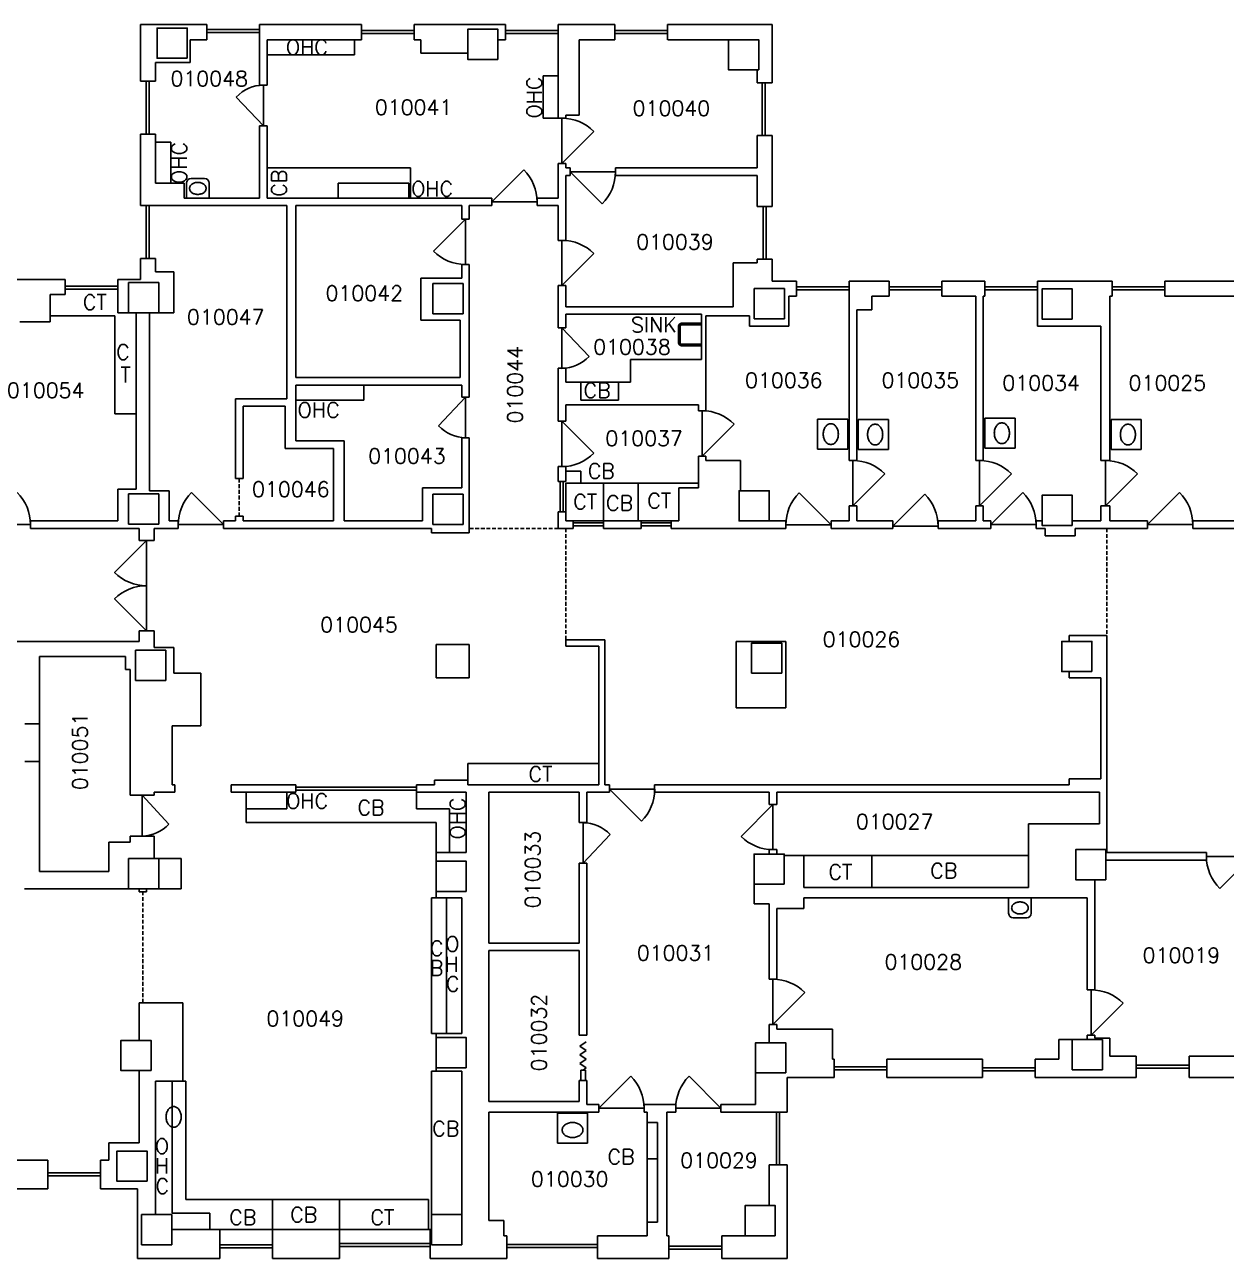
# Model space of a CAD drawing. Extents: x -572 to 188, y -99 to 441.
# Drawn here: x -141.7 to -62, y 113.1 to 194.9 of the extents above; entities that cross this region are included whole.
import ezdxf
from ezdxf.enums import TextEntityAlignment as Align

# ---------------------------------------------------------------- set-up
doc = ezdxf.new("R2010")
doc.units = 0
doc.header["$MEASUREMENT"] = 0
doc.linetypes.add('HIDDEN', pattern=[0.375, 0.25, -0.125])
for name, color, linetype in [('1', 7, 'CONTINUOUS'), ('2', 7, 'CONTINUOUS'), ('25', 7, 'CONTINUOUS'), ('26', 7, 'CONTINUOUS'), ('27', 7, 'CONTINUOUS'), ('28', 7, 'CONTINUOUS'), ('3', 7, 'CONTINUOUS'), ('36', 7, 'CONTINUOUS'), ('4', 7, 'CONTINUOUS')]:
    doc.layers.add(name, color=color, linetype=linetype)
doc.styles.add('ROMANS', font='ROMANS', dxfattribs={"height": 0.2})

# ---------------------------------------------------------------- blocks, each defined once
blk = doc.blocks.new('DDR72')
at = {"layer": '26', "color": 6, "linetype": 'Continuous'}
blk.add_lwpolyline([(0, 0), (2.121, 2.121), (2.121, 2.121, -0.198912), (3, 0), (3, 0, -0.198912), (3.879, 2.121), (3.879, 2.121), (6, 0), (3, 0), (0, 0)], format="xyb", dxfattribs=at)
blk = doc.blocks.new('DRLH30')
at = {"layer": '26', "color": 6, "linetype": 'Continuous'}
for q in [(1.769, 1.769), (2.503, 0)]:
    blk.add_line((0, 0), q, dxfattribs=at)
blk.add_arc((0.003, 0), 2.5, 360, 45.05021, dxfattribs=at)
blk = doc.blocks.new('DRLH36')
at = {"layer": '26', "color": 6, "linetype": 'Continuous'}
for q in [(2.1213, 2.1213), (3, 0)]:
    blk.add_line((0, 0), q, dxfattribs=at)
blk.add_arc((0, 0), 3, 360, 45, dxfattribs=at)
blk = doc.blocks.new('DRRH36')
at = {"layer": '26', "color": 6, "linetype": 'Continuous', "yscale": -1, "rotation": 180}
blk.add_blockref('DRLH36', (0, 0), dxfattribs=at)
blk = doc.blocks.new('DRLH32')
at = {"layer": '26', "color": 6, "linetype": 'Continuous'}
for q in [(1.886, 1.886), (2.667, 0)]:
    blk.add_line((0, 0), q, dxfattribs=at)
blk.add_arc((-0.003, 0), 2.67, 0, 44.94989, dxfattribs=at)
blk = doc.blocks.new('WIN3$5')
at = {"layer": '27', "color": 2, "linetype": 'Continuous'}
for p, q in [((-1.75, 0.1), (1.75, 0.1)), ((-1.75, -0.1), (1.75, -0.1))]:
    blk.add_line(p, q, dxfattribs=at)
blk = doc.blocks.new('SINK4')
at = {"layer": '25', "color": 253, "linetype": 'Continuous'}
for p, q in [((-0.75, 0), (-0.75, -1.3)), ((-0.65, 0), (-0.65, -1.3)), ((0.65, 0), (0.65, -1.3)), ((0.75, 0), (0.75, -1.3)), ((-0.55, -1.4), (0.55, -1.4)), ((-0.55, -1.5), (0.55, -1.5))]:
    blk.add_line(p, q, dxfattribs=at)
for centre, radius, start, end in [((-0.55, -1.3), 0.2, 180, 270), ((-0.55, -1.3), 0.1, 180, 270), ((0.55, -1.3), 0.1, 270, 360), ((0.55, -1.3), 0.2, 270, 360)]:
    blk.add_arc(centre, radius, start, end, dxfattribs=at)
blk = doc.blocks.new('SINK2')
at = {"layer": '25', "color": 253, "linetype": 'Continuous'}
for p, q in [((0, 1), (-2, 1)), ((-2, 1), (-2, -1)), ((0, 1), (0, -1)), ((0, -1), (-2, -1))]:
    blk.add_line(p, q, dxfattribs=at)
blk.add_lwpolyline([(-1.12, -0.688, 0.066843), (-1.023, -0.674, 0.062769), (-0.929, -0.635, 0.056398), (-0.842, -0.572, 0.049772), (-0.767, -0.486, 0.044142), (-0.704, -0.382, 0.039957), (-0.658, -0.263, 0.03725), (-0.63, -0.134, 0.035932), (-0.62, 0, 0.035932), (-0.63, 0.134, 0.03725), (-0.658, 0.263, 0.039957), (-0.704, 0.382, 0.044142), (-0.767, 0.486, 0.049772), (-0.842, 0.572, 0.056398), (-0.929, 0.635, 0.062769), (-1.023, 0.674, 0.066843), (-1.12, 0.688, 0.066843), (-1.218, 0.674, 0.062769), (-1.312, 0.635, 0.056398), (-1.398, 0.572, 0.049772), (-1.474, 0.486, 0.044142), (-1.536, 0.382, 0.039957), (-1.582, 0.263, 0.03725), (-1.611, 0.134, 0.035932), (-1.62, 0, 0.035932), (-1.611, -0.134, 0.03725), (-1.582, -0.263, 0.039957), (-1.536, -0.382, 0.044142), (-1.474, -0.486, 0.049772), (-1.398, -0.572, 0.056398), (-1.312, -0.635, 0.062769), (-1.218, -0.674, 0.066843)], format="xyb", close=True, dxfattribs=at)
blk = doc.blocks.new('AFDR36')
at = {"layer": '26', "color": 6, "linetype": 'Continuous'}
for p, q in [((-1.3327, 0.2046), (-1.5022, -0.205)), ((-1.1631, -0.2046), (-1.3327, 0.2046)), ((-0.9935, 0.2046), (-1.1631, -0.2046)), ((-0.8239, -0.2046), (-0.9935, 0.2046)), ((-0.6543, 0.2046), (-0.8239, -0.2046)), ((-0.4848, -0.2046), (-0.6543, 0.2046)), ((-0.4, 0), (-0.4848, -0.2046)), ((-0.4, 0.15), (-0.4, -0.1501)), ((-0.4, 0.15), (0, 0.15)), ((0, 0.15), (0, -0.1501)), ((-0.4, -0.1501), (0, -0.1501))]:
    blk.add_line(p, q, dxfattribs=at)
blk = doc.blocks.new('SINK5')
at = {"layer": '25', "color": 253, "linetype": 'Continuous'}
blk.add_lwpolyline([(0.688, 0, 0.066843), (0.674, 0.098, 0.062769), (0.635, 0.191, 0.056398), (0.572, 0.278, 0.049772), (0.486, 0.354, 0.044142), (0.382, 0.416, 0.039957), (0.263, 0.462, 0.03725), (0.134, 0.49, 0.035932), (0, 0.5, 0.035932), (-0.134, 0.49, 0.03725), (-0.263, 0.462, 0.039957), (-0.382, 0.416, 0.044142), (-0.486, 0.354, 0.049772), (-0.572, 0.278, 0.056398), (-0.635, 0.191, 0.062769), (-0.674, 0.098, 0.066843), (-0.688, 0, 0.066843), (-0.674, -0.098, 0.062769), (-0.635, -0.191, 0.056398), (-0.572, -0.278, 0.049772), (-0.486, -0.354, 0.044142), (-0.382, -0.416, 0.039957), (-0.263, -0.462, 0.03725), (-0.134, -0.49, 0.035932), (0, -0.5, 0.035932), (0.134, -0.49, 0.03725), (0.263, -0.462, 0.039957), (0.382, -0.416, 0.044142), (0.486, -0.354, 0.049772), (0.572, -0.278, 0.056398), (0.635, -0.191, 0.062769), (0.674, -0.098, 0.066843)], format="xyb", close=True, dxfattribs=at)

msp = doc.modelspace()

# ---------------------------------------------------------------- linework, layer by layer
at = {"layer": '1', "color": 4, "linetype": 'Continuous'}
for p, q in [((-129.624, 194.857), (-134.024, 194.857)), ((-134.024, 191.107), (-134.024, 194.857)), ((-129.624, 193.857), (-129.624, 194.857)), ((-126.124, 193.857), (-126.124, 194.857)), ((-119.374, 194.857), (-126.124, 194.857)), ((-119.374, 194.857), (-119.374, 193.857)), ((-115.874, 194.857), (-115.874, 193.857)), ((-109.824, 194.857), (-115.874, 194.857)), ((-109.824, 193.857), (-109.824, 194.857)), ((-106.324, 193.857), (-106.324, 194.857)), ((-102.574, 194.857), (-106.324, 194.857)), ((-102.574, 194.857), (-102.574, 193.857)), ((-99.074, 194.857), (-99.074, 193.857)), ((-92.125, 194.857), (-99.074, 194.857)), ((-92.125, 194.857), (-92.125, 191.006)), ((-130.724, 193.857), (-129.624, 193.857)), ((-125.624, 193.857), (-119.374, 193.857)), ((-115.874, 193.857), (-115.424, 193.857)), ((-110.324, 193.857), (-109.824, 193.857)), ((-104.924, 193.857), (-102.574, 193.857)), ((-99.046, 193.857), (-95.024, 193.857)), ((-133.024, 191.107), (-133.024, 192.357)), ((-93.124, 191.006), (-93.124, 191.857)), ((-133.024, 191.107), (-134.024, 191.107)), ((-93.124, 191.006), (-92.125, 191.006)), ((-133.024, 187.607), (-134.024, 187.607)), ((-134.024, 182.857), (-134.024, 187.607)), ((-133.024, 184.357), (-133.024, 187.607)), ((-93.124, 187.506), (-92.125, 187.506)), ((-93.124, 185.357), (-93.124, 187.506)), ((-92.125, 187.506), (-92.125, 182.806)), ((-93.124, 182.806), (-93.124, 184.857)), ((-134.024, 182.857), (-133.024, 182.857)), ((-92.125, 182.806), (-93.124, 182.806)), ((-134.024, 179.357), (-133.024, 179.357)), ((-134.024, 177.957), (-134.024, 179.357)), ((-133.024, 179.357), (-133.024, 178.457)), ((-92.125, 179.306), (-93.124, 179.306)), ((-93.124, 179.056), (-93.124, 179.306)), ((-92.125, 179.306), (-92.125, 177.857)), ((-139.025, 177.957), (-145.775, 177.957)), ((-139.025, 176.957), (-139.025, 177.957)), ((-135.525, 176.957), (-135.525, 177.957)), ((-134.024, 177.957), (-135.525, 177.957)), ((-92.125, 177.857), (-90.524, 177.857)), ((-90.524, 177.857), (-90.524, 176.857)), ((-87.024, 177.857), (-87.024, 176.857)), ((-87.024, 177.857), (-84.374, 177.857)), ((-84.374, 176.857), (-84.374, 177.857)), ((-80.874, 176.857), (-80.874, 177.857)), ((-80.874, 177.857), (-78.024, 177.857)), ((-78.024, 177.857), (-78.024, 176.857)), ((-74.524, 177.857), (-74.524, 176.857)), ((-74.524, 177.857), (-69.574, 177.857)), ((-69.574, 176.857), (-69.574, 177.857)), ((-66.074, 176.857), (-66.074, 177.857)), ((-66.074, 177.857), (-59.974, 177.857)), ((-139.025, 176.957), (-140.025, 176.957)), ((-91.024, 176.857), (-90.524, 176.857)), ((-85.524, 176.857), (-84.374, 176.857)), ((-80.874, 176.857), (-78.624, 176.857)), ((-78.124, 176.857), (-78.024, 176.857)), ((-69.724, 176.857), (-69.574, 176.857)), ((-66.074, 176.857), (-61.424, 176.857)), ((-88.025, 126.257), (-88.124, 126.257)), ((-88.025, 126.257), (-88.025, 125.056)), ((-84.525, 126.257), (-84.525, 125.056)), ((-78.175, 126.257), (-84.525, 126.257)), ((-78.175, 126.257), (-78.175, 125.056)), ((-74.675, 126.257), (-74.675, 125.056)), ((-73.124, 126.257), (-74.675, 126.257)), ((-69.724, 126.457), (-67.975, 126.457)), ((-67.975, 126.457), (-67.975, 125.056)), ((-64.475, 126.457), (-64.475, 125.056)), ((-64.475, 126.457), (-59.724, 126.457)), ((-88.025, 125.056), (-91.125, 125.056)), ((-91.125, 122.757), (-91.125, 125.056)), ((-78.175, 125.056), (-84.525, 125.056)), ((-67.975, 125.056), (-74.675, 125.056)), ((-58.725, 125.056), (-64.475, 125.056)), ((-91.125, 122.757), (-92.324, 122.757)), ((-140.174, 119.556), (-146.674, 119.556)), ((-140.174, 119.556), (-140.174, 117.656)), ((-136.674, 119.556), (-136.674, 117.656)), ((-136.124, 119.556), (-136.674, 119.556)), ((-133.024, 119.556), (-133.024, 115.957)), ((-91.125, 119.257), (-92.324, 119.257)), ((-92.324, 119.257), (-92.324, 116.556)), ((-91.125, 113.056), (-91.125, 119.257)), ((-146.674, 117.656), (-140.174, 117.656)), ((-136.674, 117.656), (-134.225, 117.656)), ((-134.225, 113.056), (-134.225, 117.656)), ((-131.954, 114.957), (-128.775, 114.957)), ((-128.775, 114.957), (-128.775, 113.056)), ((-125.275, 114.957), (-120.825, 114.957)), ((-125.275, 114.957), (-125.275, 113.056)), ((-120.825, 114.957), (-120.825, 113.056)), ((-114.825, 114.957), (-114.825, 113.056)), ((-114.825, 114.957), (-114.724, 114.957)), ((-109.725, 114.556), (-109.924, 114.556)), ((-109.725, 114.556), (-109.725, 113.056)), ((-103.725, 114.556), (-103.725, 113.056)), ((-100.424, 114.556), (-103.725, 114.556)), ((-98.975, 114.556), (-99.124, 114.556)), ((-98.975, 114.556), (-98.975, 113.056)), ((-95.475, 114.556), (-95.475, 113.056)), ((-93.924, 114.556), (-95.475, 114.556)), ((-128.775, 113.056), (-134.225, 113.056)), ((-120.825, 113.056), (-125.275, 113.056)), ((-109.725, 113.056), (-114.825, 113.056)), ((-98.975, 113.056), (-103.725, 113.056)), ((-91.125, 113.056), (-95.475, 113.056))]:
    msp.add_line(p, q, dxfattribs=at)
at = {"layer": '2', "color": 1, "linetype": 'Continuous'}
for p, q in [((-114.424, 151.556), (-114.424, 153.756)), ((-112.224, 153.756), (-114.424, 153.756)), ((-112.224, 151.556), (-112.224, 153.756)), ((-112.224, 151.556), (-114.424, 151.556))]:
    msp.add_line(p, q, dxfattribs=at)
for points in [[(-130.931, 192.632), (-130.931, 194.632), (-132.931, 194.632), (-132.931, 192.632), (-130.931, 192.632)], [(-110.324, 192.556), (-110.324, 194.556), (-112.324, 194.556), (-112.324, 192.556), (-110.324, 192.556)], [(-93.024, 191.857), (-93.024, 193.857), (-95.024, 193.857), (-95.024, 191.857), (-93.024, 191.857)], [(-132.82, 175.756), (-132.82, 177.756), (-134.82, 177.756), (-134.82, 175.756), (-132.82, 175.756)], [(-112.633, 175.693), (-112.633, 177.693), (-114.633, 177.693), (-114.633, 175.693), (-112.633, 175.693)], [(-91.315, 175.357), (-91.315, 177.357), (-93.315, 177.357), (-93.315, 175.357), (-91.315, 175.357)], [(-72.224, 175.332), (-72.224, 177.332), (-74.224, 177.332), (-74.224, 175.332), (-72.224, 175.332)], [(-132.82, 161.738), (-132.82, 163.738), (-134.82, 163.738), (-134.82, 161.738), (-132.82, 161.738)], [(-112.633, 161.722), (-112.633, 163.722), (-114.633, 163.722), (-114.633, 161.722), (-112.633, 161.722)], [(-92.324, 161.957), (-92.324, 163.957), (-94.324, 163.957), (-94.324, 161.957), (-92.324, 161.957)], [(-72.224, 161.656), (-72.224, 163.656), (-74.224, 163.656), (-74.224, 161.656), (-72.224, 161.656)], [(-91.491, 151.857), (-91.491, 153.857), (-93.491, 153.857), (-93.491, 151.857), (-91.491, 151.857)], [(-70.924, 151.957), (-70.924, 153.957), (-72.924, 153.957), (-72.924, 151.957), (-70.924, 151.957)], [(-132.354, 151.372), (-132.354, 153.372), (-134.354, 153.372), (-134.354, 151.372), (-132.354, 151.372)], [(-69.991, 138.156), (-69.991, 140.156), (-71.991, 140.156), (-71.991, 138.156), (-69.991, 138.156)], [(-132.82, 137.557), (-132.82, 139.557), (-134.82, 139.557), (-134.82, 137.557), (-132.82, 137.557)], [(-112.424, 137.38), (-112.424, 139.38), (-114.424, 139.38), (-114.424, 137.38), (-112.424, 137.38)], [(-91.324, 137.857), (-91.324, 139.857), (-93.324, 139.857), (-93.324, 137.857), (-91.324, 137.857)], [(-112.424, 125.698), (-112.424, 127.698), (-114.424, 127.698), (-114.424, 125.698), (-112.424, 125.698)], [(-133.324, 125.507), (-133.324, 127.507), (-135.324, 127.507), (-135.324, 125.507), (-133.324, 125.507)], [(-91.224, 125.356), (-91.224, 127.356), (-93.224, 127.356), (-93.224, 125.356), (-91.224, 125.356)], [(-70.224, 125.556), (-70.224, 127.556), (-72.224, 127.556), (-72.224, 125.556), (-70.224, 125.556)], [(-133.596, 118.163), (-133.596, 120.163), (-135.596, 120.163), (-135.596, 118.163), (-133.596, 118.163)], [(-91.924, 114.556), (-91.924, 116.556), (-93.924, 116.556), (-93.924, 114.556), (-91.924, 114.556)], [(-131.954, 113.957), (-131.954, 115.957), (-133.954, 115.957), (-133.954, 113.957), (-131.954, 113.957)], [(-112.724, 113.957), (-112.724, 115.957), (-114.724, 115.957), (-114.724, 113.957), (-112.724, 113.957)]]:
    msp.add_lwpolyline(points, dxfattribs=at)
at = {"layer": '25', "color": 253, "linetype": 'Continuous'}
for p, q in [((-119.824, 192.857), (-119.824, 193.857)), ((-125.624, 192.857), (-119.824, 192.857)), ((-107.324, 191.457), (-106.324, 191.457)), ((-107.324, 188.656), (-107.324, 191.457)), ((-107.324, 188.656), (-106.324, 188.656)), ((-133.024, 187.056), (-132.024, 187.056)), ((-132.024, 184.357), (-132.024, 187.056)), ((-130.977, 183.357), (-130.977, 184.35)), ((-130.677, 184.65), (-129.777, 184.65)), ((-129.477, 183.357), (-129.477, 184.35)), ((-120.924, 183.357), (-120.924, 184.357)), ((-120.924, 184.357), (-116.224, 184.357)), ((-116.224, 183.357), (-116.224, 184.357)), ((-135.725, 175.556), (-140.025, 175.556)), ((-135.725, 169.056), (-135.725, 175.556)), ((-104.824, 171.156), (-104.824, 169.957)), ((-102.324, 171.156), (-102.324, 169.957)), ((-119.224, 170.957), (-119.224, 169.957)), ((-123.724, 169.957), (-119.224, 169.957)), ((-104.824, 169.957), (-102.324, 169.957)), ((-134.325, 169.056), (-135.725, 169.056)), ((-105.824, 165.256), (-104.824, 165.256)), ((-104.824, 164.457), (-104.824, 165.256)), ((-97.024, 164.457), (-105.824, 164.457)), ((-105.824, 162.556), (-105.824, 164.457)), ((-103.324, 161.957), (-103.324, 164.457)), ((-101.024, 161.957), (-101.024, 164.457)), ((-105.324, 161.957), (-103.324, 161.957)), ((-100.824, 161.957), (-98.824, 161.957)), ((-103.624, 145.857), (-112.324, 145.857)), ((-112.324, 144.756), (-112.324, 145.857)), ((-124.324, 142.857), (-124.324, 143.957)), ((-115.724, 142.857), (-115.724, 143.957)), ((-124.324, 142.857), (-127.024, 142.857)), ((-113.524, 142.857), (-115.724, 142.857)), ((-113.524, 139.957), (-113.524, 142.857)), ((-75.124, 139.756), (-90.024, 139.756)), ((-85.524, 139.756), (-85.524, 137.656)), ((-113.724, 127.957), (-113.724, 136.957)), ((-76.443, 136.957), (-76.443, 135.938)), ((-74.943, 136.957), (-74.943, 135.938)), ((-75.243, 135.638), (-76.143, 135.638)), ((-131.924, 124.807), (-131.924, 116.057)), ((-100.424, 122.056), (-99.724, 122.056)), ((-99.724, 122.056), (-99.724, 115.457)), ((-100.424, 119.656), (-99.724, 119.656)), ((-125.275, 116.957), (-125.275, 114.957)), ((-120.825, 116.957), (-120.825, 114.957)), ((-131.924, 116.057), (-129.424, 116.057)), ((-129.424, 114.957), (-129.424, 116.057)), ((-100.424, 115.457), (-99.724, 115.457)), ((-128.775, 114.957), (-125.275, 114.957)), ((-120.825, 114.957), (-114.924, 114.957))]:
    msp.add_line(p, q, dxfattribs=at)
for points in [[(-130.777, 184, 0.066843), (-130.766, 183.922, 0.062769), (-130.735, 183.847, 0.056398), (-130.684, 183.777, 0.049772), (-130.616, 183.717, 0.044142), (-130.532, 183.667, 0.039957), (-130.437, 183.63, 0.03725), (-130.334, 183.607, 0.035932), (-130.227, 183.6, 0.035932), (-130.119, 183.607, 0.03725), (-130.016, 183.63, 0.039957), (-129.921, 183.667, 0.044142), (-129.838, 183.717, 0.049772), (-129.769, 183.777, 0.056398), (-129.719, 183.847, 0.062769), (-129.687, 183.922, 0.066843), (-129.677, 184, 0.066843), (-129.687, 184.078, 0.062769), (-129.719, 184.153, 0.056398), (-129.769, 184.222, 0.049772), (-129.838, 184.283, 0.044142), (-129.921, 184.332, 0.039957), (-130.016, 184.369, 0.03725), (-130.119, 184.392, 0.035932), (-130.227, 184.4, 0.035932), (-130.334, 184.392, 0.03725), (-130.437, 184.369, 0.039957), (-130.532, 184.332, 0.044142), (-130.616, 184.283, 0.049772), (-130.684, 184.222, 0.056398), (-130.735, 184.153, 0.062769), (-130.766, 184.078, 0.066843)], [(-75.143, 136.288, 0.066843), (-75.154, 136.366, 0.062769), (-75.185, 136.441, 0.056398), (-75.236, 136.511, 0.049772), (-75.304, 136.571, 0.044142), (-75.388, 136.621, 0.039957), (-75.483, 136.658, 0.03725), (-75.586, 136.681, 0.035932), (-75.693, 136.688, 0.035932), (-75.8, 136.681, 0.03725), (-75.904, 136.658, 0.039957), (-75.999, 136.621, 0.044142), (-76.082, 136.571, 0.049772), (-76.15, 136.511, 0.056398), (-76.201, 136.441, 0.062769), (-76.233, 136.366, 0.066843), (-76.243, 136.288, 0.066843), (-76.233, 136.21, 0.062769), (-76.201, 136.135, 0.056398), (-76.15, 136.066, 0.049772), (-76.082, 136.006, 0.044142), (-75.999, 135.956, 0.039957), (-75.904, 135.919, 0.03725), (-75.8, 135.896, 0.035932), (-75.693, 135.888, 0.035932), (-75.586, 135.896, 0.03725), (-75.483, 135.919, 0.039957), (-75.388, 135.956, 0.044142), (-75.304, 136.006, 0.049772), (-75.236, 136.066, 0.056398), (-75.185, 136.135, 0.062769), (-75.154, 136.21, 0.066843)]]:
    msp.add_lwpolyline(points, format="xyb", close=True, dxfattribs=at)
for centre, start, end in [((-130.677, 184.35), 90, 180), ((-129.777, 184.35), 360, 90), ((-76.143, 135.938), 180, 270), ((-75.243, 135.938), 270, 360)]:
    msp.add_arc(centre, 0.3, start, end, dxfattribs=at)
at = {"layer": '26', "color": 6, "linetype": 'Continuous'}
for p, q in [((-126.124, 190.844), (-126.124, 193.857)), ((-125.624, 190.844), (-125.624, 193.857)), ((-106.324, 188.656), (-106.324, 193.857)), ((-104.924, 188.857), (-104.924, 193.857)), ((-126.124, 183.357), (-126.124, 188.156)), ((-125.624, 183.357), (-125.624, 188.156)), ((-105.824, 188.656), (-105.824, 188.857)), ((-106.324, 183.357), (-106.324, 185.656)), ((-105.824, 185.357), (-105.824, 185.656)), ((-105.524, 185.357), (-105.524, 184.857)), ((-102.524, 185.357), (-102.524, 184.857)), ((-105.824, 180.556), (-105.824, 184.857)), ((-110.724, 183.357), (-110.724, 182.857)), ((-107.724, 183.357), (-107.724, 182.857)), ((-124.324, 182.857), (-124.324, 170.056)), ((-123.724, 171.457), (-123.724, 182.857)), ((-112.724, 181.957), (-112.724, 182.857)), ((-112.224, 181.957), (-112.224, 182.857)), ((-106.324, 180.556), (-106.324, 182.857)), ((-112.724, 178.056), (-112.724, 178.957)), ((-112.224, 170.156), (-112.224, 178.957)), ((-106.324, 174.756), (-106.324, 177.556)), ((-105.824, 176.156), (-105.824, 177.556)), ((-87.024, 176.857), (-87.024, 165.957)), ((-78.624, 176.857), (-78.624, 165.957)), ((-78.124, 176.857), (-78.124, 165.957)), ((-69.724, 176.857), (-69.724, 165.957)), ((-86.524, 175.957), (-86.524, 165.957)), ((-133.424, 175.756), (-133.424, 163.957)), ((-112.824, 175.256), (-112.824, 171.457)), ((-105.824, 174.756), (-105.824, 175.656)), ((-96.824, 172.656), (-96.824, 175.656)), ((-96.524, 175.556), (-96.524, 169.256)), ((-70.324, 174.857), (-70.324, 165.957)), ((-101.524, 171.156), (-101.524, 172.656)), ((-106.324, 168.556), (-106.324, 172.07)), ((-105.824, 171.156), (-105.824, 172.07)), ((-123.724, 170.957), (-123.724, 167.256)), ((-112.724, 170.156), (-112.724, 170.957)), ((-127.724, 170.056), (-127.724, 164.756)), ((-127.224, 169.556), (-127.224, 164.756)), ((-124.424, 166.756), (-124.424, 169.556)), ((-105.824, 168.556), (-105.824, 169.656)), ((-97.024, 169.256), (-97.024, 169.656)), ((-120.524, 161.957), (-120.524, 167.256)), ((-112.724, 164.156), (-112.724, 167.457)), ((-112.224, 161.156), (-112.224, 167.457)), ((-121.224, 161.957), (-121.224, 166.756)), ((-97.024, 164.156), (-97.024, 166.256)), ((-96.524, 166.256), (-96.524, 165.957)), ((-106.324, 164.556), (-106.324, 165.556)), ((-105.824, 164.556), (-105.824, 165.556)), ((-94.224, 165.957), (-94.224, 163.957)), ((-87.024, 162.957), (-87.024, 161.957)), ((-86.524, 162.957), (-86.524, 161.957)), ((-78.624, 162.957), (-78.624, 161.957)), ((-78.124, 162.957), (-78.124, 161.957)), ((-70.324, 162.957), (-70.324, 161.957)), ((-69.724, 162.957), (-69.724, 161.957)), ((-127.724, 161.957), (-127.724, 162.256)), ((-127.224, 161.957), (-127.224, 162.256)), ((-106.324, 161.457), (-106.324, 162.556)), ((-105.824, 161.957), (-105.824, 162.556)), ((-141.324, 161.457), (-141.324, 161.957)), ((-134.124, 161.457), (-134.124, 160.656)), ((-133.124, 161.457), (-133.124, 160.656)), ((-131.524, 161.457), (-131.524, 161.957)), ((-128.524, 161.457), (-128.524, 161.957)), ((-114.724, 161.457), (-114.724, 161.156)), ((-91.224, 161.457), (-91.224, 161.957)), ((-88.224, 161.457), (-88.224, 161.957)), ((-84.124, 161.457), (-84.124, 161.957)), ((-81.124, 161.457), (-81.124, 161.957)), ((-77.624, 161.457), (-77.624, 161.957)), ((-74.624, 161.457), (-74.624, 161.957)), ((-67.224, 161.457), (-67.224, 161.957)), ((-64.224, 161.457), (-64.224, 161.957)), ((-134.124, 154.656), (-134.124, 153.957)), ((-133.124, 154.656), (-133.124, 153.556)), ((-105.824, 154.056), (-105.824, 153.656)), ((-103.224, 154.056), (-103.224, 144.457)), ((-72.424, 154.357), (-72.424, 153.957)), ((-69.924, 154.357), (-69.924, 139.957)), ((-103.624, 144.457), (-103.624, 153.656)), ((-140.724, 138.707), (-140.724, 152.957)), ((-135.024, 152.107), (-135.024, 152.957)), ((-134.724, 143.757), (-134.724, 152.107)), ((-130.024, 151.857), (-130.024, 148.357)), ((-72.424, 151.957), (-72.424, 151.556)), ((-70.324, 151.556), (-70.324, 144.857)), ((-140.724, 148.507), (-141.699, 148.507)), ((-131.924, 144.457), (-131.924, 148.357)), ((-140.724, 146.007), (-141.699, 146.007)), ((-131.741, 144.457), (-131.741, 143.957)), ((-128.024, 144.457), (-128.024, 143.957)), ((-123.724, 144.457), (-123.724, 143.957)), ((-115.724, 144.457), (-115.724, 143.957)), ((-102.924, 143.957), (-102.924, 144.457)), ((-99.924, 143.957), (-99.924, 144.457)), ((-133.124, 143.757), (-133.124, 143.957)), ((-112.424, 139.957), (-112.424, 143.957)), ((-110.924, 143.957), (-110.924, 133.957)), ((-104.924, 143.957), (-104.924, 141.944)), ((-104.424, 143.957), (-104.424, 141.944)), ((-92.324, 143.957), (-92.324, 143.156)), ((-91.824, 143.957), (-91.824, 143.156)), ((-70.424, 143.957), (-70.424, 141.857)), ((-75.124, 141.857), (-75.124, 137.656)), ((-134.724, 140.657), (-134.724, 141.057)), ((-133.124, 139.557), (-133.124, 141.057)), ((-92.324, 140.156), (-92.324, 139.857)), ((-91.824, 140.156), (-91.824, 139.857)), ((-63.324, 139.457), (-63.324, 139.957)), ((-104.924, 139.256), (-104.924, 133.957)), ((-104.424, 139.256), (-104.424, 127.856)), ((-134.124, 137.357), (-134.124, 137.557)), ((-133.624, 137.357), (-133.624, 137.557)), ((-70.724, 138.156), (-70.724, 130.857)), ((-112.724, 127.957), (-112.724, 136.957)), ((-71.224, 136.957), (-71.224, 130.857)), ((-92.324, 136.556), (-92.324, 131.556)), ((-91.824, 136.256), (-91.824, 131.556)), ((-110.924, 133.457), (-110.924, 123.457)), ((-104.924, 133.457), (-104.924, 127.856)), ((-134.124, 127.507), (-134.124, 130.007)), ((-131.224, 124.807), (-131.224, 130.007)), ((-92.324, 128.556), (-92.324, 127.356)), ((-91.824, 128.556), (-91.824, 128.256)), ((-71.224, 127.856), (-71.224, 127.556)), ((-70.724, 127.856), (-70.724, 127.656)), ((-134.124, 120.707), (-134.124, 125.507)), ((-112.724, 115.957), (-112.724, 125.457)), ((-93.224, 125.356), (-93.224, 123.257)), ((-133.024, 124.807), (-133.024, 119.556)), ((-104.924, 124.856), (-104.924, 123.457)), ((-104.424, 124.856), (-104.424, 123.257)), ((-110.924, 122.757), (-110.924, 115.556)), ((-103.624, 122.757), (-103.624, 123.257)), ((-100.624, 122.757), (-100.624, 123.257)), ((-100.424, 122.757), (-100.424, 114.556)), ((-99.124, 122.757), (-99.124, 114.556)), ((-98.524, 122.757), (-98.524, 123.257)), ((-95.524, 122.757), (-95.524, 123.257))]:
    msp.add_line(p, q, dxfattribs=at)
at = {"layer": '27', "color": 2, "linetype": 'Continuous'}
for p, q in [((-129.624, 194.528), (-126.124, 194.528)), ((-129.624, 194.328), (-126.124, 194.328)), ((-119.374, 194.467), (-115.874, 194.467)), ((-119.374, 194.267), (-115.874, 194.267)), ((-109.824, 194.467), (-106.324, 194.467)), ((-109.824, 194.267), (-106.327, 194.267)), ((-102.574, 194.467), (-99.074, 194.467)), ((-102.574, 194.267), (-99.074, 194.267)), ((-133.65, 187.607), (-133.65, 191.107)), ((-133.45, 187.607), (-133.45, 191.107)), ((-92.793, 187.506), (-92.793, 191.006)), ((-92.594, 187.506), (-92.594, 191.006)), ((-92.735, 179.306), (-92.735, 182.806)), ((-92.535, 179.306), (-92.535, 182.806)), ((-139.025, 177.525), (-135.525, 177.525)), ((-139.025, 177.325), (-135.525, 177.325)), ((-90.524, 177.467), (-87.024, 177.467)), ((-90.524, 177.267), (-87.024, 177.267)), ((-84.374, 177.467), (-80.874, 177.467)), ((-84.374, 177.267), (-80.874, 177.267)), ((-78.024, 177.467), (-74.524, 177.467)), ((-78.024, 177.267), (-74.524, 177.267)), ((-69.574, 177.467), (-66.074, 177.467)), ((-69.574, 177.267), (-66.074, 177.267)), ((-106.19, 164.556), (-106.19, 162.556)), ((-105.99, 164.556), (-105.99, 162.556)), ((-103.324, 161.818), (-105.324, 161.818)), ((-103.324, 161.618), (-105.324, 161.618)), ((-98.824, 161.818), (-100.824, 161.818)), ((-98.824, 161.618), (-100.824, 161.618)), ((-115.724, 144.1), (-123.735, 144.1)), ((-115.724, 144.3), (-123.724, 144.3)), ((-88.025, 125.749), (-84.525, 125.749)), ((-88.025, 125.549), (-84.525, 125.549)), ((-78.175, 125.688), (-74.675, 125.688)), ((-78.175, 125.488), (-74.675, 125.488)), ((-67.975, 125.87), (-64.475, 125.87)), ((-67.975, 125.67), (-64.475, 125.67)), ((-91.843, 119.257), (-91.843, 122.757)), ((-91.643, 119.257), (-91.643, 122.757)), ((-140.174, 118.728), (-136.674, 118.728)), ((-140.174, 118.528), (-136.674, 118.528)), ((-128.775, 113.957), (-125.275, 113.957)), ((-128.775, 113.757), (-125.275, 113.757)), ((-120.825, 114.032), (-114.825, 114.032)), ((-120.825, 113.832), (-114.825, 113.832)), ((-109.725, 113.972), (-103.725, 113.972)), ((-109.725, 113.772), (-103.725, 113.772)), ((-98.975, 113.857), (-95.475, 113.857)), ((-98.975, 113.657), (-95.475, 113.657))]:
    msp.add_line(p, q, dxfattribs=at)
at = {"layer": '28', "color": 6, "linetype": 'Continuous'}
for p, q in [((-130.724, 192.357), (-130.724, 193.857)), ((-115.424, 192.957), (-115.424, 193.857)), ((-133.024, 192.357), (-130.724, 192.357)), ((-115.424, 192.957), (-112.324, 192.957)), ((-125.624, 190.844), (-126.124, 190.844)), ((-125.624, 188.156), (-126.124, 188.156)), ((-105.824, 188.656), (-106.324, 188.656)), ((-105.824, 188.857), (-104.924, 188.857)), ((-105.824, 185.656), (-106.324, 185.656)), ((-105.824, 185.357), (-105.524, 185.357)), ((-102.524, 185.357), (-93.124, 185.357)), ((-133.024, 184.357), (-131.124, 184.357)), ((-131.124, 183.357), (-131.124, 184.357)), ((-105.824, 184.857), (-105.524, 184.857)), ((-102.524, 184.857), (-93.124, 184.857)), ((-131.124, 183.357), (-126.124, 183.357)), ((-125.624, 183.357), (-110.724, 183.357)), ((-107.724, 183.357), (-106.324, 183.357)), ((-133.024, 182.857), (-124.324, 182.857)), ((-123.724, 182.857), (-112.724, 182.857)), ((-112.224, 182.857), (-110.724, 182.857)), ((-107.724, 182.857), (-106.324, 182.857)), ((-112.224, 181.957), (-112.724, 181.957)), ((-105.824, 180.556), (-106.324, 180.556)), ((-133.024, 178.457), (-131.824, 178.457)), ((-131.824, 178.457), (-131.824, 175.756)), ((-112.224, 178.957), (-112.724, 178.957)), ((-94.724, 176.156), (-94.724, 179.056)), ((-94.724, 179.056), (-93.124, 179.056)), ((-112.724, 178.056), (-115.424, 178.056)), ((-115.424, 175.256), (-115.424, 178.056)), ((-105.824, 177.556), (-106.324, 177.556)), ((-140.025, 175.156), (-140.025, 176.957)), ((-135.525, 175.756), (-135.525, 176.957)), ((-91.024, 176.857), (-91.024, 174.857)), ((-85.524, 176.857), (-85.524, 175.957)), ((-74.524, 176.857), (-74.524, 174.857)), ((-105.824, 176.156), (-94.724, 176.156)), ((-86.524, 175.957), (-85.524, 175.957)), ((-140.025, 175.156), (-142.025, 175.156)), ((-134.82, 175.756), (-135.525, 175.756)), ((-134.325, 164.056), (-134.325, 175.756)), ((-132.82, 175.756), (-131.824, 175.756)), ((-112.824, 175.256), (-115.424, 175.256)), ((-105.824, 175.656), (-96.824, 175.656)), ((-93.624, 175.556), (-96.524, 175.556)), ((-93.624, 175.556), (-93.624, 174.857)), ((-105.824, 174.756), (-106.324, 174.756)), ((-93.624, 174.857), (-91.024, 174.857)), ((-74.524, 174.857), (-70.324, 174.857)), ((-101.524, 172.656), (-96.824, 172.656)), ((-105.824, 172.07), (-106.324, 172.07)), ((-112.824, 171.457), (-123.724, 171.457)), ((-105.824, 171.156), (-101.524, 171.156)), ((-123.724, 170.957), (-112.724, 170.957)), ((-112.224, 170.156), (-112.724, 170.156)), ((-127.724, 170.056), (-124.324, 170.056)), ((-127.224, 169.556), (-124.424, 169.556)), ((-97.024, 169.656), (-105.824, 169.656)), ((-105.824, 168.556), (-106.324, 168.556)), ((-97.024, 169.256), (-96.524, 169.256)), ((-120.524, 167.256), (-123.724, 167.256)), ((-112.224, 167.457), (-112.724, 167.457)), ((-121.224, 166.756), (-124.424, 166.756)), ((-97.024, 166.256), (-96.524, 166.256)), ((-105.824, 165.556), (-106.324, 165.556)), ((-94.224, 165.957), (-96.524, 165.957)), ((-87.024, 165.957), (-86.524, 165.957)), ((-78.624, 165.957), (-78.124, 165.957)), ((-70.324, 165.957), (-69.724, 165.957)), ((-127.724, 164.756), (-127.224, 164.756)), ((-105.824, 164.556), (-106.324, 164.556)), ((-134.325, 164.056), (-135.525, 164.056)), ((-135.525, 161.957), (-135.525, 164.056)), ((-132.124, 163.957), (-133.424, 163.957)), ((-132.124, 163.957), (-132.124, 161.957)), ((-115.324, 164.156), (-112.724, 164.156)), ((-115.324, 161.957), (-115.324, 164.156)), ((-98.324, 161.957), (-98.324, 164.156)), ((-97.024, 164.156), (-98.324, 164.156)), ((-87.024, 162.957), (-86.524, 162.957)), ((-78.624, 162.957), (-78.124, 162.957)), ((-70.324, 162.957), (-69.724, 162.957)), ((-127.724, 162.256), (-127.224, 162.256)), ((-105.824, 162.556), (-106.324, 162.556)), ((-135.525, 161.957), (-141.324, 161.957)), ((-134.124, 161.457), (-141.324, 161.457)), ((-131.524, 161.457), (-133.124, 161.457)), ((-131.524, 161.957), (-132.124, 161.957)), ((-127.724, 161.957), (-128.524, 161.957)), ((-114.724, 161.457), (-128.524, 161.457)), ((-127.224, 161.957), (-121.224, 161.957)), ((-120.524, 161.957), (-115.324, 161.957)), ((-112.224, 161.156), (-114.724, 161.156)), ((-105.324, 161.457), (-106.324, 161.457)), ((-105.324, 161.957), (-105.824, 161.957)), ((-105.324, 161.457), (-105.324, 161.957)), ((-103.324, 161.457), (-103.324, 161.957)), ((-100.824, 161.957), (-103.324, 161.957)), ((-100.824, 161.457), (-103.324, 161.457)), ((-100.824, 161.457), (-100.824, 161.957)), ((-98.824, 161.457), (-98.824, 161.957)), ((-98.324, 161.957), (-98.824, 161.957)), ((-91.224, 161.457), (-98.824, 161.457)), ((-91.224, 161.957), (-92.324, 161.957)), ((-87.024, 161.957), (-88.224, 161.957)), ((-84.124, 161.457), (-88.224, 161.457)), ((-84.124, 161.957), (-86.524, 161.957)), ((-78.624, 161.957), (-81.124, 161.957)), ((-77.624, 161.457), (-81.124, 161.457)), ((-77.624, 161.957), (-78.124, 161.957)), ((-74.224, 161.957), (-74.624, 161.957)), ((-74.024, 161.457), (-74.624, 161.457)), ((-74.024, 161.457), (-74.024, 160.957)), ((-70.324, 161.957), (-72.224, 161.957)), ((-72.024, 161.457), (-72.024, 160.957)), ((-67.224, 161.457), (-72.024, 161.457)), ((-67.224, 161.957), (-69.724, 161.957)), ((-61.424, 161.957), (-64.224, 161.957)), ((-57.624, 161.457), (-64.224, 161.457)), ((-134.124, 160.656), (-133.124, 160.656)), ((-72.024, 160.957), (-74.024, 160.957)), ((-134.124, 154.656), (-133.124, 154.656)), ((-134.124, 153.957), (-155.324, 153.957)), ((-103.224, 154.056), (-105.824, 154.056)), ((-94.524, 153.957), (-94.524, 149.556)), ((-91.224, 153.957), (-94.524, 153.957)), ((-91.224, 153.957), (-91.224, 149.556)), ((-69.924, 154.357), (-72.424, 154.357)), ((-131.824, 153.556), (-133.124, 153.556)), ((-131.824, 151.857), (-131.824, 153.556)), ((-103.624, 153.656), (-105.824, 153.656)), ((-140.724, 152.957), (-135.024, 152.957)), ((-135.024, 152.107), (-134.724, 152.107)), ((-130.024, 151.857), (-131.824, 151.857)), ((-70.324, 151.556), (-72.424, 151.556)), ((-91.224, 149.556), (-94.524, 149.556)), ((-130.024, 148.357), (-131.924, 148.357)), ((-72.424, 144.857), (-72.424, 144.457)), ((-70.324, 144.857), (-72.424, 144.857)), ((-131.741, 144.457), (-131.924, 144.457)), ((-123.724, 144.457), (-128.024, 144.457)), ((-114.524, 144.457), (-115.724, 144.457)), ((-114.524, 144.457), (-114.524, 144.756)), ((-112.324, 144.756), (-114.524, 144.756)), ((-112.324, 144.457), (-112.324, 144.756)), ((-103.624, 144.457), (-112.324, 144.457)), ((-102.924, 144.457), (-103.224, 144.457)), ((-72.424, 144.457), (-99.924, 144.457)), ((-134.724, 143.757), (-133.124, 143.757)), ((-131.741, 143.957), (-133.124, 143.957)), ((-123.724, 143.957), (-128.024, 143.957)), ((-112.424, 143.957), (-115.724, 143.957)), ((-104.924, 143.957), (-110.924, 143.957)), ((-102.924, 143.957), (-104.424, 143.957)), ((-92.324, 143.957), (-99.924, 143.957)), ((-92.324, 143.156), (-91.824, 143.156)), ((-70.424, 143.957), (-91.824, 143.957)), ((-104.924, 141.944), (-104.424, 141.944)), ((-70.424, 141.857), (-75.124, 141.857)), ((-134.724, 141.057), (-133.124, 141.057)), ((-136.124, 140.657), (-134.724, 140.657)), ((-136.124, 138.707), (-136.124, 140.657)), ((-114.424, 139.957), (-112.424, 139.957)), ((-114.424, 139.957), (-114.424, 139.38)), ((-92.324, 140.156), (-91.824, 140.156)), ((-69.924, 139.957), (-63.324, 139.957)), ((-131.324, 139.557), (-132.82, 139.557)), ((-131.324, 139.557), (-131.324, 137.557)), ((-104.924, 139.256), (-104.424, 139.256)), ((-90.024, 139.756), (-91.324, 139.756)), ((-90.024, 139.756), (-90.024, 137.656)), ((-69.991, 139.457), (-63.324, 139.457)), ((-140.724, 138.707), (-136.124, 138.707)), ((-134.82, 137.557), (-141.724, 137.557)), ((-131.324, 137.557), (-132.82, 137.557)), ((-93.324, 137.857), (-93.324, 136.556)), ((-75.124, 137.656), (-90.024, 137.656)), ((-134.124, 137.357), (-133.624, 137.357)), ((-114.424, 137.38), (-114.424, 136.957)), ((-114.424, 136.957), (-112.724, 136.957)), ((-71.224, 136.957), (-90.024, 136.957)), ((-90.024, 136.957), (-90.024, 136.256)), ((-92.324, 136.556), (-93.324, 136.556)), ((-90.024, 136.256), (-91.824, 136.256)), ((-104.924, 133.957), (-110.924, 133.957)), ((-104.924, 133.457), (-110.924, 133.457)), ((-92.324, 131.556), (-91.824, 131.556)), ((-71.224, 130.857), (-70.724, 130.857)), ((-134.124, 130.007), (-131.224, 130.007)), ((-92.324, 128.556), (-91.824, 128.556)), ((-114.424, 127.957), (-112.724, 127.957)), ((-114.424, 127.698), (-114.424, 127.957)), ((-104.924, 127.856), (-104.424, 127.856)), ((-88.124, 128.256), (-91.824, 128.256)), ((-88.124, 128.256), (-88.124, 126.257)), ((-71.224, 127.856), (-70.724, 127.856)), ((-70.724, 127.656), (-69.724, 127.656)), ((-69.724, 127.656), (-69.724, 126.457)), ((-92.324, 127.356), (-93.224, 127.356)), ((-73.124, 127.556), (-73.124, 126.257)), ((-72.224, 127.556), (-73.124, 127.556)), ((-114.424, 125.457), (-114.424, 125.698)), ((-114.424, 125.457), (-112.724, 125.457)), ((-133.024, 124.807), (-131.224, 124.807)), ((-104.924, 124.856), (-104.424, 124.856)), ((-104.924, 123.457), (-110.924, 123.457)), ((-103.624, 122.757), (-110.924, 122.757)), ((-103.624, 123.257), (-104.424, 123.257)), ((-98.524, 123.257), (-100.624, 123.257)), ((-100.424, 122.757), (-100.624, 122.757)), ((-98.524, 122.757), (-99.124, 122.757)), ((-93.224, 123.257), (-95.524, 123.257)), ((-92.324, 122.757), (-95.524, 122.757)), ((-136.124, 119.556), (-136.124, 120.707)), ((-134.124, 120.707), (-136.124, 120.707)), ((-109.924, 115.556), (-110.924, 115.556)), ((-109.924, 115.556), (-109.924, 114.556))]:
    msp.add_line(p, q, dxfattribs=at)
at = {"layer": '28', "color": 6, "linetype": 'HIDDEN'}
for p, q in [((-127.474, 164.756), (-127.474, 162.256)), ((-106.324, 161.457), (-112.224, 161.457)), ((-105.824, 161.457), (-105.824, 154.056)), ((-69.924, 161.457), (-69.924, 154.357)), ((-133.874, 130.007), (-133.874, 137.357))]:
    msp.add_line(p, q, dxfattribs=at)
at = {"layer": '36', "color": 5, "linetype": 'Continuous'}
for p, q in [((-125.624, 185.357), (-116.124, 185.357)), ((-116.124, 183.357), (-116.124, 185.357)), ((-127.024, 141.957), (-127.024, 143.957)), ((-114.424, 141.957), (-127.024, 141.957)), ((-114.424, 139.957), (-114.424, 141.957)), ((-114.724, 127.957), (-114.724, 136.957)), ((-114.724, 136.957), (-114.424, 136.957)), ((-114.724, 127.957), (-114.424, 127.957)), ((-114.724, 115.957), (-114.724, 125.457)), ((-114.724, 125.457), (-114.424, 125.457)), ((-131.249, 124.807), (-131.024, 124.807)), ((-131.024, 124.807), (-131.024, 116.957)), ((-131.024, 116.957), (-114.924, 116.957)), ((-114.924, 114.957), (-114.924, 116.957)), ((-114.924, 114.957), (-114.825, 114.957))]:
    msp.add_line(p, q, dxfattribs=at)

# ---------------------------------------------------------------- block references
at = {"layer": '25', "color": 253, "linetype": 'Continuous'}
for name, p, rotation in [('SINK4', (-96.835, 174.312), 270), ('SINK2', (-86.419, 167.68), 180), ('SINK2', (-78.015, 167.768), 180), ('SINK2', (-69.653, 167.677), 180), ('SINK5', (-131.831, 122.433), 270)]:
    msp.add_blockref(name, p, dxfattribs=dict(at, rotation=rotation))
at = {"layer": '25', "color": 253, "linetype": 'Continuous', "yscale": -1}
msp.add_blockref('SINK2', (-87.119, 167.708), dxfattribs=at)
at = {"layer": '25', "color": 253, "linetype": 'Continuous', "yscale": -1, "rotation": 90}
msp.add_blockref('SINK2', (-105.372, 122.685), dxfattribs=at)
at = {"layer": '26', "color": 6, "linetype": 'Continuous'}
for name, p, xscale, yscale, rotation in [('DRLH32', (-125.874, 188.156), 1.007613574980907, 0.9539320505895281, 90), ('DRLH32', (-106.074, 174.756), 1.007613574980907, 0.9539320505895281, 270), ('DRLH32', (-112.46, 170.156), 1.007613574980907, -0.9539320505895281, 270), ('DRLH30', (-133.924, 143.757), 1.078780710414066, 1.008931398662618, 270), ('DRLH32', (-104.674, 139.256), 1.007613574980907, -0.9539320505895281, 90), ('AFDR36', (-104.674, 124.856), 1.70306591912381, -1.02480581891333, 270)]:
    msp.add_blockref(name, p, dxfattribs=dict(at, xscale=xscale, yscale=yscale, rotation=rotation))
at = {"layer": '26', "color": 250, "linetype": 'Continuous'}
for p, rotation in [((-106.074, 185.656), 270), ((-105.524, 185.107), 180), ((-112.474, 181.957), 90), ((-106.074, 177.556), 270), ((-96.774, 166.256), 270), ((-86.774, 162.957), 270), ((-78.374, 162.957), 270), ((-70.024, 162.957), 270), ((-102.917, 144.156), 180), ((-92.074, 143.156), 90), ((-92.074, 128.556), 270), ((-70.974, 127.856), 270)]:
    msp.add_blockref('DRRH36', p, dxfattribs=dict(at, rotation=rotation))
at = {"layer": '26', "color": 250, "linetype": 'Continuous', "yscale": -1}
for p, rotation in [((-110.724, 183.107), 180), ((-106.078, 168.556), 90), ((-144.324, 161.707), 180), ((-84.124, 161.602), 180), ((-77.624, 161.707), 180), ((-67.224, 161.707), 180), ((-103.624, 123.007), 180)]:
    msp.add_blockref('DRRH36', p, dxfattribs=dict(at, rotation=rotation))
at = {"layer": '26', "color": 250, "linetype": 'Continuous'}
for p in [(-128.524, 161.707), (-88.224, 161.686), (-95.524, 123.007)]:
    msp.add_blockref('DRRH36', p, dxfattribs=at)
at = {"layer": '26', "color": 6, "linetype": 'Continuous', "yscale": -1, "rotation": 270}
msp.add_blockref('DDR72', (-133.624, 160.656), dxfattribs=at)
at = {"layer": '26', "color": 250, "linetype": 'Continuous', "yscale": -1}
msp.add_blockref('DRRH36', (-60.324, 139.707), dxfattribs=at)
at = {"layer": '27', "color": 2, "linetype": 'Continuous', "rotation": 90}
msp.add_blockref('WIN3$5', (-133.55, 181.089), dxfattribs=at)

# ---------------------------------------------------------------- texts
at = {"layer": '3', "color": 253, "linetype": 'Continuous', "style": 'ROMANS'}
for s, height, rotation, p in [('OHC', 0.9999, 360, (-121.596, 192.859)), ('OHC', 0.9999, 90, (-107.409, 191.421)), ('OHC', 0.9999, 90, (-130.965, 187.078)), ('CB', 0.9999, 90, (-124.343, 185.241)), ('OHC', 0.9999, 360, (-113.29, 183.472)), ('CT', 0.9999, 360, (-136.267, 175.955)), ('CB', 0.9999, 360, (-102.842, 170.107)), ('OHC', 0.9999, 360, (-120.818, 168.807)), ('CB', 0.9999, 360, (-102.561, 164.763)), ('CT', 1, 360, (-103.739, 162.728)), ('CB', 1, 360, (-101.347, 162.634)), ('CT', 1, 360, (-98.822, 162.789)), ('CT', 1, 360, (-106.695, 144.663)), ('OHC', 0.9999, 360, (-121.585, 142.879)), ('CB', 1, 360, (-117.838, 142.445)), ('OHC', 0.9999, 90, (-112.498, 143.616)), ('CT', 0.9999, 360, (-86.812, 138.177)), ('CB', 0.9999, 360, (-79.839, 138.254)), ('O', 1, 360, (-112.866, 133.401)), ('H', 1, 360, (-112.911, 132.056)), ('C', 1, 360, (-112.864, 130.754)), ('CB', 1, 360, (-112.877, 121.161)), ('CB', 0.9999, 360, (-101.251, 119.289)), ('CB', 1, 360, (-126.34, 115.271)), ('CB', 1, 360, (-122.301, 115.453)), ('CT', 1, 360, (-117.192, 115.276))]:
    msp.add_text(s, height=height, rotation=rotation, dxfattribs=at).set_placement(p, align=Align.RIGHT)
for s, p in [('SINK', (-98.447, 174.458)), ('C', (-134.744, 172.644)), ('T', (-134.673, 171.14)), ('C', (-113.93, 133.11)), ('B', (-113.93, 131.802)), ('O', (-132.136, 119.994)), ('H', (-132.136, 118.691)), ('C', (-132.137, 117.343))]:
    msp.add_text(s, height=1, dxfattribs=at).set_placement(p, align=Align.RIGHT)
at = {"layer": '4', "color": 233, "linetype": 'Continuous', "style": 'ROMANS'}
for s, p in [('010048', (-126.901, 190.782)), ('010041', (-113.341, 188.878)), ('010040', (-96.243, 188.811)), ('010039', (-96.009, 179.952)), ('010042', (-116.612, 176.551)), ('010047', (-125.802, 174.972)), ('010038', (-98.858, 172.988)), ('010036', (-88.786, 170.782)), ('010035', (-79.734, 170.782)), ('010054', (-137.743, 170.114)), ('010034', (-71.718, 170.6)), ('010025', (-63.345, 170.6)), ('010037', (-98.05, 166.922)), ('010043', (-113.784, 165.751)), ('010046', (-121.486, 163.556)), ('010045', (-116.961, 154.569)), ('010026', (-83.635, 153.598)), ('010027', (-81.434, 141.514)), ('010031', (-95.965, 132.807)), ('010019', (-62.411, 132.648)), ('010049', (-120.534, 128.458)), ('010029', (-93.082, 119.046)), ('010030', (-102.984, 117.809))]:
    msp.add_text(s, height=1, dxfattribs=at).set_placement(p, align=Align.RIGHT)
for s, height, rotation, p in [('010044', 1, 90, (-108.686, 173.554)), ('010051', 1, 90, (-137.537, 149.237)), ('010033', 1, 90, (-107.51, 141.406)), ('010028', 0.9999, 360, (-79.535, 132.207)), ('010032', 1, 90, (-107.1, 130.597))]:
    msp.add_text(s, height=height, rotation=rotation, dxfattribs=at).set_placement(p, align=Align.RIGHT)

doc.saveas('drawing.dxf')
